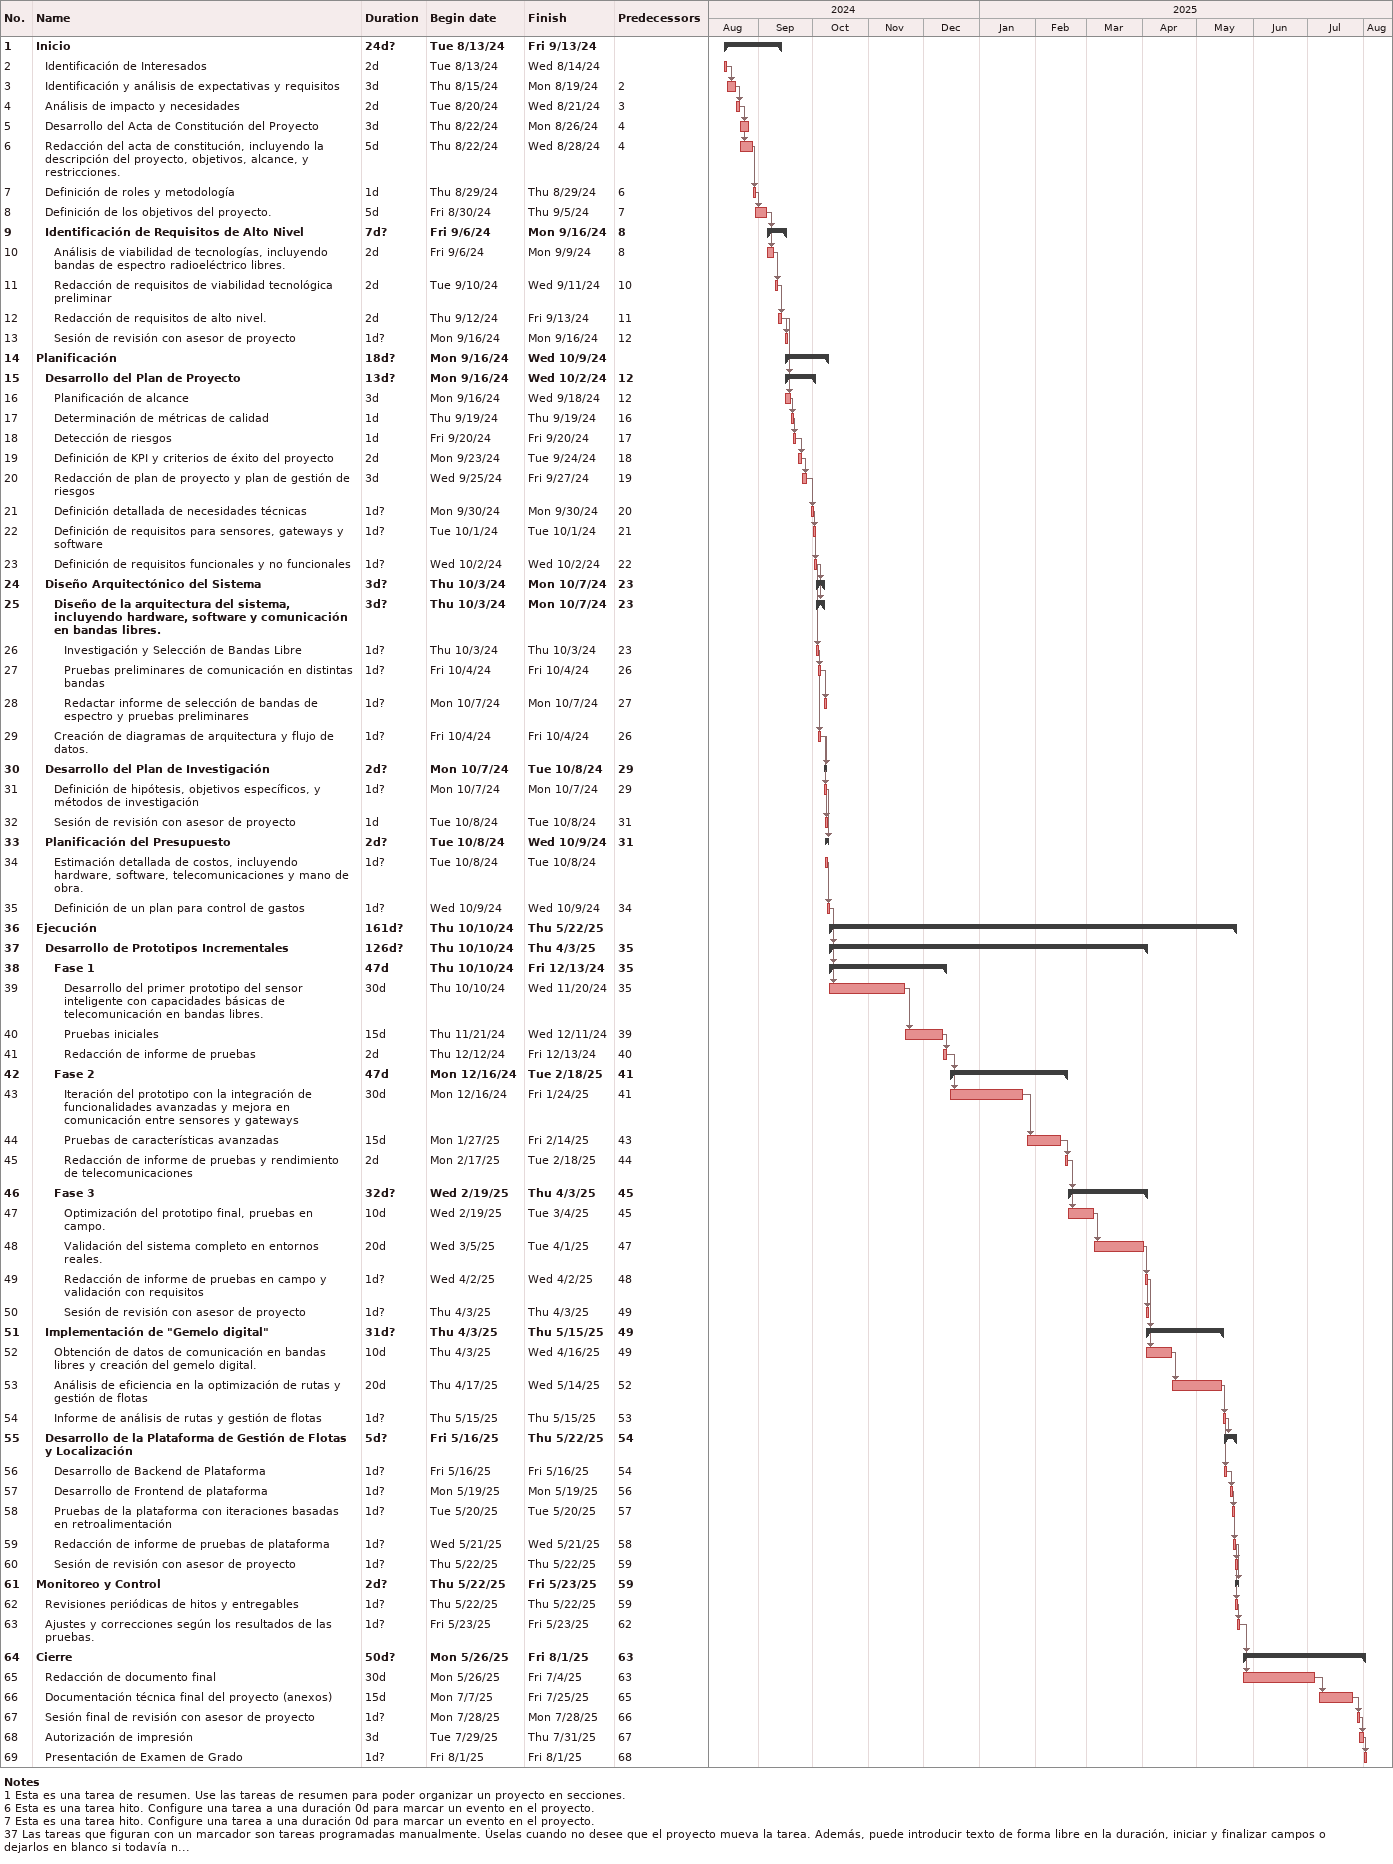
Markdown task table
| ID | Level | Task | Duration | Start | Finish | Predecessors |
|---|---|---|---|---|---|---|
| 1 | 1 | **Inicio** | 24d? | 2024-08-13 | 2024-09-13 |  |
| 2 | 2 | Identificación de Interesados | 2d | 2024-08-13 | 2024-08-14 |  |
| 3 | 2 | Identificación y análisis de expectativas y requisitos | 3d | 2024-08-15 | 2024-08-19 | 2 |
| 4 | 2 | Análisis de impacto y necesidades | 2d | 2024-08-20 | 2024-08-21 | 3 |
| 5 | 2 | Desarrollo del Acta de Constitución del Proyecto | 3d | 2024-08-22 | 2024-08-26 | 4 |
| 6 | 2 | Redacción del acta de constitución, incluyendo la descripción del proyecto, objetivos, alcance, y restricciones. | 5d | 2024-08-22 | 2024-08-28 | 4 |
| 7 | 2 | Definición de roles y metodología | 1d | 2024-08-29 | 2024-08-29 | 6 |
| 8 | 2 | Definición de los objetivos del proyecto. | 5d | 2024-08-30 | 2024-09-05 | 7 |
| 9 | 2 | **Identificación de Requisitos de Alto Nivel** | 7d? | 2024-09-06 | 2024-09-16 | 8 |
| 10 | 3 | Análisis de viabilidad de tecnologías, incluyendo bandas de espectro radioeléctrico libres. | 2d | 2024-09-06 | 2024-09-09 | 8 |
| 11 | 3 | Redacción de requisitos de viabilidad tecnológica preliminar | 2d | 2024-09-10 | 2024-09-11 | 10 |
| 12 | 3 | Redacción de requisitos de alto nivel. | 2d | 2024-09-12 | 2024-09-13 | 11 |
| 13 | 3 | Sesión de revisión con asesor de proyecto | 1d? | 2024-09-16 | 2024-09-16 | 12 |
| 14 | 1 | **Planificación** | 18d? | 2024-09-16 | 2024-10-09 |  |
| 15 | 2 | **Desarrollo del Plan de Proyecto** | 13d? | 2024-09-16 | 2024-10-02 | 12 |
| 16 | 3 | Planificación de alcance | 3d | 2024-09-16 | 2024-09-18 | 12 |
| 17 | 3 | Determinación de métricas de calidad | 1d | 2024-09-19 | 2024-09-19 | 16 |
| 18 | 3 | Detección de riesgos | 1d | 2024-09-20 | 2024-09-20 | 17 |
| 19 | 3 | Definición de KPI y criterios de éxito del proyecto | 2d | 2024-09-23 | 2024-09-24 | 18 |
| 20 | 3 | Redacción de plan de proyecto y plan de gestión de riesgos | 3d | 2024-09-25 | 2024-09-27 | 19 |
| 21 | 3 | Definición detallada de necesidades técnicas | 1d? | 2024-09-30 | 2024-09-30 | 20 |
| 22 | 3 | Definición de requisitos para sensores, gateways y software | 1d? | 2024-10-01 | 2024-10-01 | 21 |
| 23 | 3 | Definición de requisitos funcionales y no funcionales | 1d? | 2024-10-02 | 2024-10-02 | 22 |
| 24 | 2 | **Diseño Arquitectónico del Sistema** | 3d? | 2024-10-03 | 2024-10-07 | 23 |
| 25 | 3 | **Diseño de la arquitectura del sistema, incluyendo hardware, software y comunicación en bandas libres.** | 3d? | 2024-10-03 | 2024-10-07 | 23 |
| 26 | 4 | Investigación y Selección de Bandas Libre | 1d? | 2024-10-03 | 2024-10-03 | 23 |
| 27 | 4 | Pruebas preliminares de comunicación en distintas bandas | 1d? | 2024-10-04 | 2024-10-04 | 26 |
| 28 | 4 | Redactar informe de selección de bandas de espectro y pruebas preliminares | 1d? | 2024-10-07 | 2024-10-07 | 27 |
| 29 | 3 | Creación de diagramas de arquitectura y flujo de datos. | 1d? | 2024-10-04 | 2024-10-04 | 26 |
| 30 | 2 | **Desarrollo del Plan de Investigación** | 2d? | 2024-10-07 | 2024-10-08 | 29 |
| 31 | 3 | Definición de hipótesis, objetivos específicos, y métodos de investigación | 1d? | 2024-10-07 | 2024-10-07 | 29 |
| 32 | 3 | Sesión de revisión con asesor de proyecto | 1d | 2024-10-08 | 2024-10-08 | 31 |
| 33 | 2 | **Planificación del Presupuesto** | 2d? | 2024-10-08 | 2024-10-09 | 31 |
| 34 | 3 | Estimación detallada de costos, incluyendo hardware, software, telecomunicaciones y mano de obra. | 1d? | 2024-10-08 | 2024-10-08 |  |
| 35 | 3 | Definición de un plan para control de gastos | 1d? | 2024-10-09 | 2024-10-09 | 34 |
| 36 | 1 | **Ejecución** | 161d? | 2024-10-10 | 2025-05-22 |  |
| 37 | 2 | **Desarrollo de Prototipos Incrementales** | 126d? | 2024-10-10 | 2025-04-03 | 35 |
| 38 | 3 | **Fase 1** | 47d | 2024-10-10 | 2024-12-13 | 35 |
| 39 | 4 | Desarrollo del primer prototipo del sensor inteligente con capacidades básicas de telecomunicación en bandas libres. | 30d | 2024-10-10 | 2024-11-20 | 35 |
| 40 | 4 | Pruebas iniciales | 15d | 2024-11-21 | 2024-12-11 | 39 |
| 41 | 4 | Redacción de informe de pruebas | 2d | 2024-12-12 | 2024-12-13 | 40 |
| 42 | 3 | **Fase 2** | 47d | 2024-12-16 | 2025-02-18 | 41 |
| 43 | 4 | Iteración del prototipo con la integración de funcionalidades avanzadas y mejora en comunicación entre sensores y gateways | 30d | 2024-12-16 | 2025-01-24 | 41 |
| 44 | 4 | Pruebas de características avanzadas | 15d | 2025-01-27 | 2025-02-14 | 43 |
| 45 | 4 | Redacción de informe de pruebas y rendimiento de telecomunicaciones | 2d | 2025-02-17 | 2025-02-18 | 44 |
| 46 | 3 | **Fase 3** | 32d? | 2025-02-19 | 2025-04-03 | 45 |
| 47 | 4 | Optimización del prototipo final, pruebas en campo. | 10d | 2025-02-19 | 2025-03-04 | 45 |
| 48 | 4 | Validación del sistema completo en entornos reales. | 20d | 2025-03-05 | 2025-04-01 | 47 |
| 49 | 4 | Redacción de informe de pruebas en campo y validación con requisitos | 1d? | 2025-04-02 | 2025-04-02 | 48 |
| 50 | 4 | Sesión de revisión con asesor de proyecto | 1d? | 2025-04-03 | 2025-04-03 | 49 |
| 51 | 2 | **Implementación de "Gemelo digital"** | 31d? | 2025-04-03 | 2025-05-15 | 49 |
| 52 | 3 | Obtención de datos de comunicación en bandas libres y creación del gemelo digital. | 10d | 2025-04-03 | 2025-04-16 | 49 |
| 53 | 3 | Análisis de eficiencia en la optimización de rutas y gestión de flotas | 20d | 2025-04-17 | 2025-05-14 | 52 |
| 54 | 3 | Informe de análisis de rutas y gestión de flotas | 1d? | 2025-05-15 | 2025-05-15 | 53 |
| 55 | 2 | **Desarrollo de la Plataforma de Gestión de Flotas y Localización** | 5d? | 2025-05-16 | 2025-05-22 | 54 |
| 56 | 3 | Desarrollo de Backend de Plataforma | 1d? | 2025-05-16 | 2025-05-16 | 54 |
| 57 | 3 | Desarrollo de Frontend de plataforma | 1d? | 2025-05-19 | 2025-05-19 | 56 |
| 58 | 3 | Pruebas de la plataforma con iteraciones basadas en retroalimentación | 1d? | 2025-05-20 | 2025-05-20 | 57 |
| 59 | 3 | Redacción de informe de pruebas de plataforma | 1d? | 2025-05-21 | 2025-05-21 | 58 |
| 60 | 3 | Sesión de revisión con asesor de proyecto | 1d? | 2025-05-22 | 2025-05-22 | 59 |
| 61 | 1 | **Monitoreo y Control** | 2d? | 2025-05-22 | 2025-05-23 | 59 |
| 62 | 2 | Revisiones periódicas de hitos y entregables | 1d? | 2025-05-22 | 2025-05-22 | 59 |
| 63 | 2 | Ajustes y correcciones según los resultados de las pruebas. | 1d? | 2025-05-23 | 2025-05-23 | 62 |
| 64 | 1 | **Cierre** | 50d? | 2025-05-26 | 2025-08-01 | 63 |
| 65 | 2 | Redacción de documento final | 30d | 2025-05-26 | 2025-07-04 | 63 |
| 66 | 2 | Documentación técnica final del proyecto (anexos) | 15d | 2025-07-07 | 2025-07-25 | 65 |
| 67 | 2 | Sesión final de revisión con asesor de proyecto | 1d? | 2025-07-28 | 2025-07-28 | 66 |
| 68 | 2 | Autorización de impresión | 3d | 2025-07-29 | 2025-07-31 | 67 |
| 69 | 2 | Presentación de Examen de Grado | 1d? | 2025-08-01 | 2025-08-01 | 68 |

Notes
- 1: Esta es una tarea de resumen. Use las tareas de resumen para poder organizar un proyecto en secciones.
- 6: Esta es una tarea hito. Configure una tarea a una duración 0d para marcar un evento en el proyecto.
- 7: Esta es una tarea hito. Configure una tarea a una duración 0d para marcar un evento en el proyecto.
- 37: Las tareas que figuran con un marcador son tareas programadas manualmente. Úselas cuando no desee que el proyecto mueva la tarea. Además, puede introducir texto de forma libre en la duración, iniciar y finalizar campos o dejarlos en blanco si todavía n...
